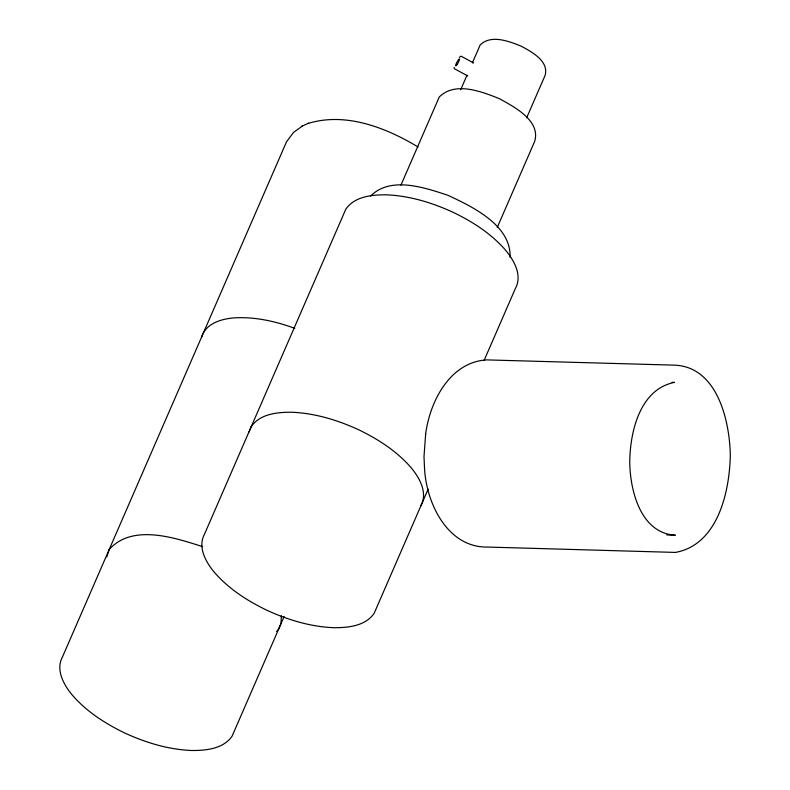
<?xml version="1.0" encoding="UTF-8"?>
<svg xmlns="http://www.w3.org/2000/svg" width="790" height="790" viewBox="0 0 790 790"><rect width="100%" height="100%" fill="white"/><g stroke="black" fill="none" stroke-linecap="round" stroke-linejoin="round"><path stroke-width="1.19" d="M425.652 433.917L424.003 456.64L424.516 468.105C426.175 502.865 447.407 547.806 487.667 547.065L675.45 552.417C718.001 544.656 729.624 491.597 730.315 454.991C729.614 420.458 717.221 366.678 674.413 365.148L486.63 359.894C449.875 362.136 429.928 401.518 425.652 433.917L425.622 434.154M106.739 556.999L109.158 549.583M510.073 257.372C511.308 225.229 472.637 206.822 447.92 195.288C424.645 187.625 390.734 175.894 370.658 195.989M454.161 67.308L454.151 68.572L467.739 75.949M201.608 337.132C205.756 323.199 221.802 318.785 234.699 317.827C255.2 316.731 275.631 321.283 294.769 328.373M249.048 431.913L251.2 426.778M278.831 628.672L280.983 623.537L281.368 615.736M420.873 505.867C427.894 493.039 419.846 478.394 411.61 468.282C397.173 451.317 378.045 439.062 358.107 429.503C337.212 419.954 314.746 413.17 291.688 412.242C277.399 412.173 260.088 413.772 251.269 426.62M400.925 185.156L439.25 97.012C455.159 81.172 481.416 91.512 499.31 98.641C514.162 106.828 541.091 120.761 534.603 141.568L497.256 227.451M460.688 89.734L467.009 75.198M472.361 62.894L480.142 45.01C490.975 34.207 508.869 41.258 521.064 46.116C531.552 51.745 549.139 61.057 545.11 75.366L526.634 117.858M284.153 616.427L232.102 736.132C223.284 748.969 205.973 750.579 191.684 750.5C168.625 749.582 146.16 742.788 125.264 733.239C105.327 723.68 86.199 711.435 71.762 694.459C63.526 684.347 55.478 669.703 62.499 656.875L286.503 141.835L293.574 132.364L302.639 125.877M428.15 489.119L374.144 613.326C365.326 626.174 348.015 627.774 333.726 627.695C310.658 626.776 288.202 619.982 267.306 610.443C247.369 600.884 228.241 588.629 213.794 571.654C205.568 561.552 197.52 546.897 204.541 534.07L345.803 209.202C354.621 196.355 371.932 194.745 386.221 194.824C409.289 195.742 431.755 202.536 452.64 212.085C472.578 221.644 491.706 233.889 506.153 250.864C514.379 260.976 522.427 275.621 515.406 288.449L484.033 360.596M109.227 549.425C132.463 523.642 174.373 537.585 202.517 546.621M276.599 631.506L278.761 628.83M459.385 57.364L461.024 56.139L473.566 62.953M307.616 123.605C345.2 111.696 385.905 127.575 418.078 146.989M301.533 126.39L308.663 123.122M672.053 382.311L674.512 382.38C639.939 389.184 630.094 431.587 629.749 461.874C630.005 490.521 640.65 533.359 675.351 535.186L666.75 534.939M457.064 64.504A3.96 0.672 -61.5 0 0 459.504 58.895A3.96 0.672 -61.5 0 0 456.195 63.674A3.96 0.672 -61.5 0 0 457.064 64.504"/></g></svg>
